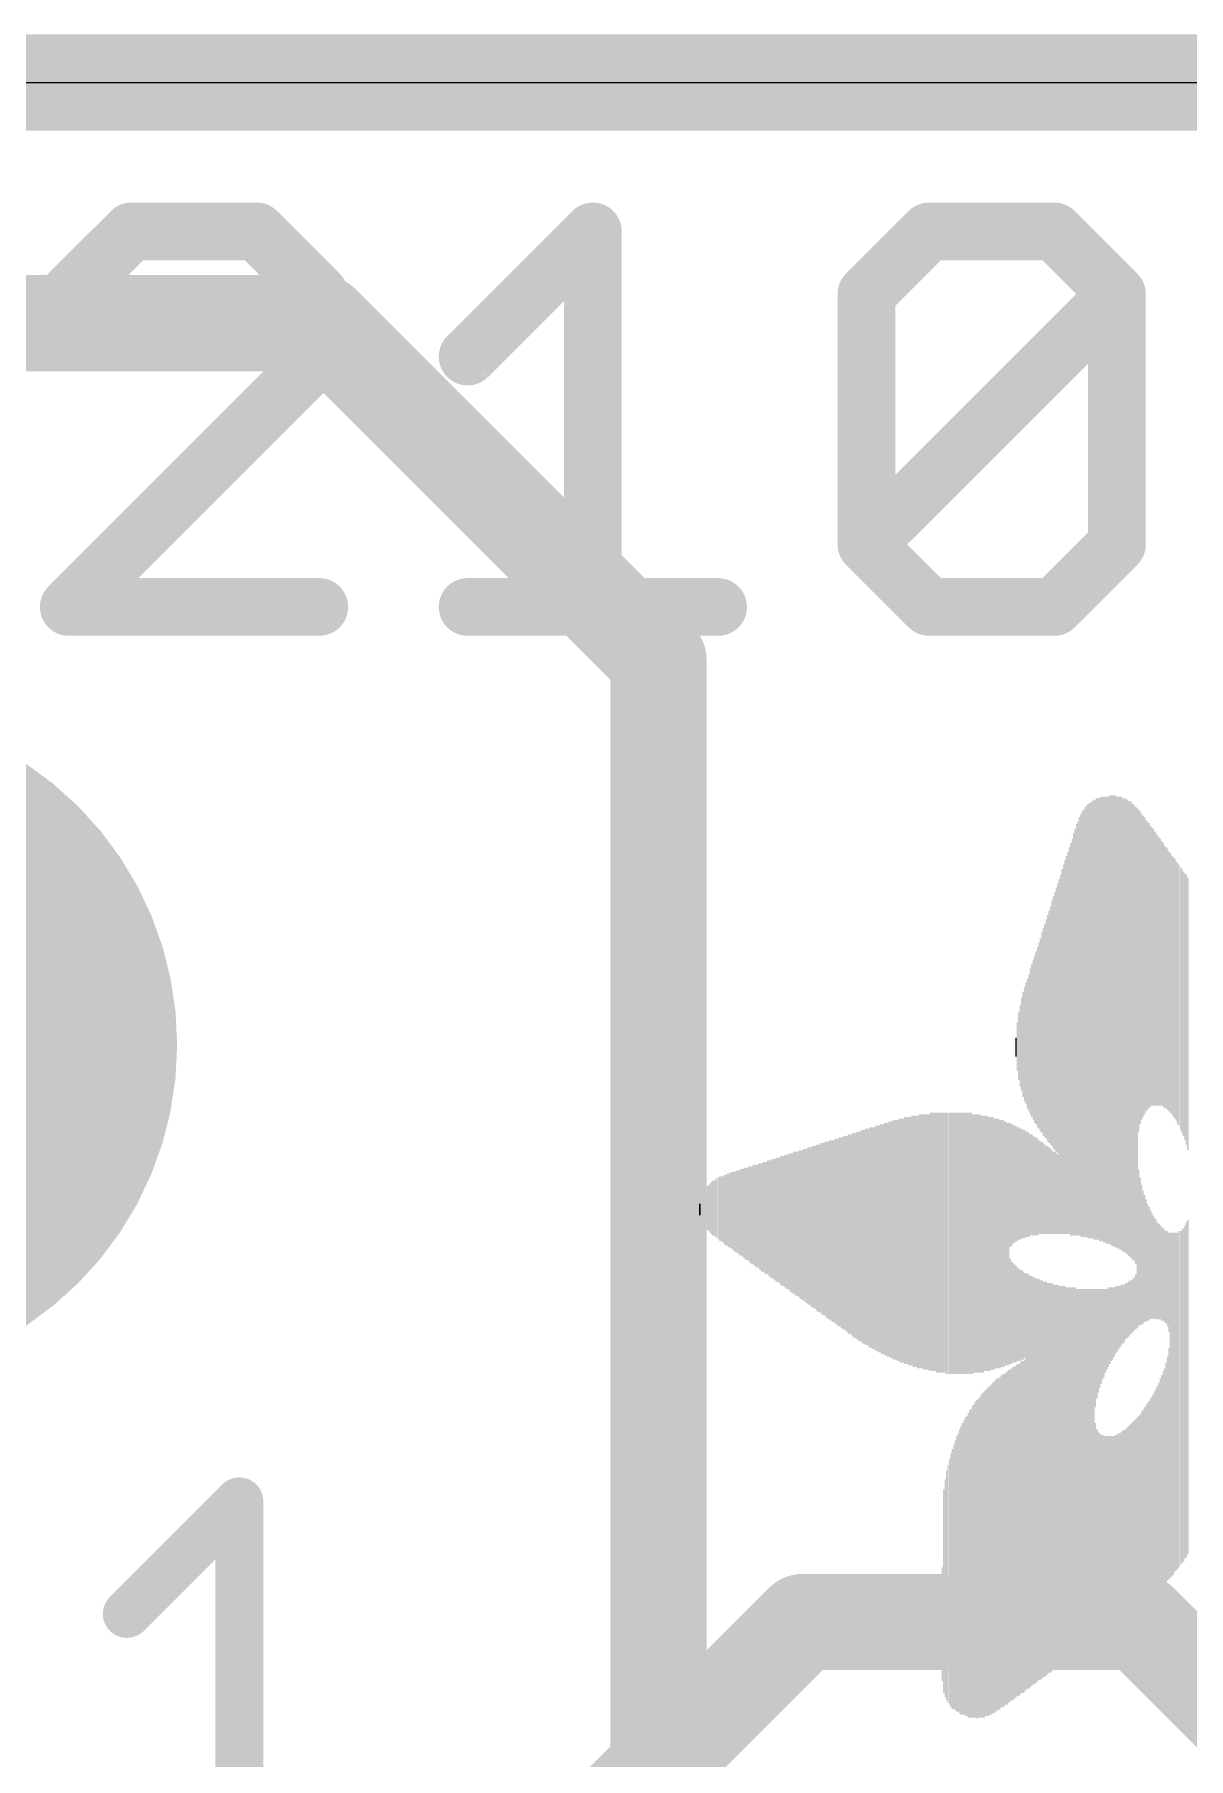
# Model space of a CAD drawing. Extents: x -0.1 to 28.1, y -0.1 to 20.4.
# Drawn here: x 18.293 to 21.338, y 15.896 to 20.447 of the extents above; entities that cross this region are included whole.
import ezdxf

# ---------------------------------------------------------------- set-up
doc = ezdxf.new("R2010")
doc.units = 0
for name, color, linetype in [('1', 12, 'CONTINUOUS'), ('16', 132, 'CONTINUOUS'), ('17', 110, 'CONTINUOUS'), ('20', 53, 'CONTINUOUS'), ('21', 40, 'CONTINUOUS'), ('29', 253, 'CONTINUOUS')]:
    doc.layers.add(name, color=color, linetype=linetype)

# ---------------------------------------------------------------- blocks, each defined once
blk = doc.blocks.new('ROUNDP')
at = {"const_width": 0.5}
blk.add_lwpolyline([(0, -0.25, 1), (0, 0.25, 1), (0, -0.25)], format="xyb", dxfattribs=at)
blk = doc.blocks.new('RECT')
blk.add_solid([(-0.5, -0.5), (0.5, -0.5), (-0.5, 0.5), (0.5, 0.5)])

msp = doc.modelspace()

# ---------------------------------------------------------------- linework, layer by layer
at = {"layer": '1', "const_width": 0.254}
for points in [[(2.54, 20.32), (25.4, 20.32)], [(19.685, 15.621), (20.32, 16.256)], [(20.32, 16.256), (21.209, 16.256)], [(21.209, 16.256), (22.987, 14.478)]]:
    msp.add_lwpolyline(points, dxfattribs=at)
at = {"layer": '1', "const_width": 0.127}
for points in [[(20.32, 16.3195, 1), (20.32, 16.1925)], [(20.3649, 16.2111, 1), (20.2751, 16.3009)], [(21.2539, 16.3009, 1), (21.1641, 16.2111)], [(21.209, 16.1925, 1), (21.209, 16.3195)]]:
    msp.add_lwpolyline(points, format="xyb", dxfattribs=at)
at = {"layer": '16', "const_width": 0.254}
for points in [[(2.54, 20.32), (25.4, 20.32)], [(8.509, 19.685), (19.05, 19.685)], [(19.05, 19.685), (19.939, 18.796)], [(19.939, 18.796), (19.939, 12.446)]]:
    msp.add_lwpolyline(points, dxfattribs=at)
at = {"layer": '16', "const_width": 0.127}
for points in [[(19.0949, 19.7299, 1), (19.0051, 19.6401)], [(19.05, 19.6215, 1), (19.05, 19.7485)], [(20.0025, 18.796, 1), (19.8755, 18.796)], [(19.8941, 18.7511, 1), (19.9839, 18.8409)]]:
    msp.add_lwpolyline(points, format="xyb", dxfattribs=at)
at = {"layer": '20'}
msp.add_line((2.54, 20.32), (25.4, 20.32), dxfattribs=at)
at = {"layer": '21'}
for points, const_width in [([(18.5483, 19.9271), (18.383, 19.7619)], 0.1524), ([(18.8788, 19.9271), (18.5483, 19.9271)], 0.1524), ([(19.044, 19.7619), (18.8788, 19.9271)], 0.1524), ([(19.4355, 19.5967), (19.766, 19.9271)], 0.1524), ([(19.766, 19.9271), (19.766, 18.9357)], 0.1524), ([(20.488, 19.7619), (20.6532, 19.9271)], 0.1524), ([(20.6532, 19.9271), (20.9837, 19.9271)], 0.1524), ([(20.9837, 19.9271), (21.1489, 19.7619)], 0.1524), ([(19.044, 19.5967), (19.044, 19.7619)], 0.1524), ([(20.488, 19.1009), (20.488, 19.7619)], 0.1524), ([(20.488, 19.1009), (21.1489, 19.7619)], 0.1524), ([(21.1489, 19.7619), (21.1489, 19.1009)], 0.1524), ([(18.383, 18.9357), (19.044, 19.5967)], 0.1524), ([(20.6532, 18.9357), (20.488, 19.1009)], 0.1524), ([(21.1489, 19.1009), (20.9837, 18.9357)], 0.1524), ([(19.044, 18.9357), (18.383, 18.9357)], 0.1524), ([(19.4355, 18.9357), (20.0965, 18.9357)], 0.1524), ([(20.9837, 18.9357), (20.6532, 18.9357)], 0.1524), ([(18.5363, 16.2777), (18.8329, 16.5743)], 0.127), ([(18.8329, 16.5743), (18.8329, 15.6845)], 0.127)]:
    msp.add_lwpolyline(points, dxfattribs=dict(at, const_width=const_width))
for points, const_width in [([(18.5483, 19.9652, 1), (18.5483, 19.889)], 0.0762), ([(18.5752, 19.9002, 1), (18.5213, 19.9541)], 0.0762), ([(18.9057, 19.9541, 1), (18.8518, 19.9002)], 0.0762), ([(18.8788, 19.889, 1), (18.8788, 19.9652)], 0.0762), ([(19.8041, 19.9271, 1), (19.7279, 19.9271)], 0.0762), ([(19.7929, 19.9002, 1), (19.739, 19.9541)], 0.0762), ([(20.6532, 19.9652, 1), (20.6532, 19.889)], 0.0762), ([(20.6801, 19.9002, 1), (20.6263, 19.9541)], 0.0762), ([(21.0106, 19.9541, 1), (20.9567, 19.9002)], 0.0762), ([(20.9837, 19.889, 1), (20.9837, 19.9652)], 0.0762), ([(18.3561, 19.7888, 1), (18.41, 19.735)], 0.0762), ([(19.0821, 19.7619, 1), (19.0059, 19.7619)], 0.0762), ([(19.0171, 19.735, 1), (19.0709, 19.7888)], 0.0762), ([(20.5261, 19.7619, 1), (20.4499, 19.7619)], 0.0762), ([(20.461, 19.7888, 1), (20.5149, 19.735)], 0.0762), ([(21.187, 19.7619, 1), (21.1108, 19.7619)], 0.0762), ([(21.1759, 19.735, 1), (21.122, 19.7888)], 0.0762), ([(21.122, 19.735, 1), (21.1759, 19.7888)], 0.0762), ([(19.0709, 19.5697, 1), (19.0171, 19.6236)], 0.0762), ([(19.4086, 19.6236, 1), (19.4624, 19.5697)], 0.0762), ([(19.0059, 19.5967, 1), (19.0821, 19.5967)], 0.0762), ([(20.5149, 19.1279, 1), (20.461, 19.074)], 0.0762), ([(20.461, 19.1279, 1), (20.5149, 19.074)], 0.0762), ([(21.1759, 19.074, 1), (21.122, 19.1279)], 0.0762), ([(20.4499, 19.1009, 1), (20.5261, 19.1009)], 0.0762), ([(21.1108, 19.1009, 1), (21.187, 19.1009)], 0.0762), ([(18.383, 18.9738, 1), (18.383, 18.8976)], 0.0762), ([(18.3561, 18.9626, 1), (18.41, 18.9088)], 0.0762), ([(19.044, 18.8976, 1), (19.044, 18.9738)], 0.0762), ([(19.4355, 18.9738, 1), (19.4355, 18.8976)], 0.0762), ([(20.0965, 18.8976, 1), (20.0965, 18.9738)], 0.0762), ([(20.6532, 18.9738, 1), (20.6532, 18.8976)], 0.0762), ([(20.6263, 18.9088, 1), (20.6801, 18.9626)], 0.0762), ([(20.9567, 18.9626, 1), (21.0106, 18.9088)], 0.0762), ([(20.9837, 18.8976, 1), (20.9837, 18.9738)], 0.0762), ([(19.7279, 18.9357, 1), (19.8041, 18.9357)], 0.0762), ([(18.8647, 16.5743, 1), (18.8012, 16.5743)], 0.0635), ([(18.8554, 16.5518, 1), (18.8105, 16.5967)], 0.0635), ([(18.5139, 16.3001, 1), (18.5588, 16.2552)], 0.0635)]:
    msp.add_lwpolyline(points, format="xyb", dxfattribs=dict(at, const_width=const_width))

# ---------------------------------------------------------------- block references
at = {"layer": '17', "xscale": 1.6764, "yscale": 1.6764, "rotation": 270}
msp.add_blockref('ROUNDP', (17.78, 17.78), dxfattribs=at)
msp.add_blockref('ROUNDP', (17.78, 17.78), dxfattribs=at)
at = {"layer": '21', "rotation": 90}
for p, xscale, yscale in [((21.1074, 17.848), 1.1735, 0.0038), ((21.1112, 17.848), 1.1735, 0.0038), ((21.115, 17.8461), 1.1773, 0.0038), ((21.1188, 17.8461), 1.1773, 0.0038), ((21.1226, 17.8442), 1.1811, 0.0038), ((21.1265, 17.8442), 1.1811, 0.0039), ((21.1303, 17.8461), 1.1849, 0.0038), ((21.1341, 17.8442), 1.1887, 0.0038), ((21.1379, 17.8442), 1.1887, 0.0038), ((21.1417, 17.8422), 1.1925, 0.0038), ((21.1455, 17.8422), 1.1925, 0.0038), ((21.1493, 17.8385), 1.1925, 0.0038), ((21.1531, 17.8385), 1.1925, 0.0038), ((21.1569, 17.8365), 1.1964, 0.0038), ((21.1607, 17.8365), 1.1964, 0.0038), ((21.0541, 17.8308), 1.1164, 0.0038), ((21.0579, 17.8346), 1.124, 0.0038), ((21.0617, 17.8365), 1.1278, 0.0038), ((21.0655, 17.8403), 1.1354, 0.0038), ((21.0693, 17.8422), 1.1392, 0.0038), ((21.0731, 17.8422), 1.1468, 0.0038), ((21.0769, 17.8441), 1.1506, 0.0038), ((21.0807, 17.8441), 1.1506, 0.0038), ((21.0845, 17.8461), 1.1545, 0.0038), ((21.0884, 17.8461), 1.1621, 0.0039), ((21.0922, 17.8461), 1.1621, 0.0038), ((21.096, 17.848), 1.1659, 0.0038), ((21.0998, 17.848), 1.1659, 0.0038), ((21.1036, 17.8461), 1.1697, 0.0038), ((21.1646, 17.8327), 1.1964, 0.0039), ((21.1684, 17.8308), 1.2002, 0.0038), ((21.1722, 17.8308), 1.2002, 0.0038), ((21.176, 17.827), 1.2002, 0.0038), ((21.1798, 17.8232), 1.2002, 0.0038), ((21.1836, 17.8213), 1.204, 0.0038), ((21.1874, 17.8175), 1.2039, 0.0038), ((21.1912, 17.8136), 1.2039, 0.0038), ((21.195, 17.8099), 1.2039, 0.0038), ((21.1988, 17.8041), 1.2078, 0.0038), ((21.2027, 17.7184), 1.3716, 0.0039), ((21.2065, 17.9756), 0.8496, 0.0038), ((21.2103, 17.9832), 0.8268, 0.0038), ((21.2141, 17.9851), 0.8078, 0.0038), ((21.0388, 17.8136), 1.0745, 0.0038), ((21.0426, 17.8194), 1.0859, 0.0038), ((21.0464, 17.8232), 1.0935, 0.0038), ((21.0503, 17.8288), 1.1049, 0.0039), ((21.2179, 17.987), 0.7963, 0.0038), ((21.2217, 17.9889), 0.7848, 0.0038), ((21.2255, 17.9889), 0.7696, 0.0038), ((21.2293, 17.9889), 0.762, 0.0038), ((21.2331, 17.9889), 0.7544, 0.0038), ((21.2369, 17.987), 0.743, 0.0038), ((21.2408, 17.987), 0.7354, 0.0039), ((21.2446, 17.9851), 0.7316, 0.0038), ((21.2484, 17.9812), 0.7239, 0.0038), ((21.0236, 17.7908), 1.021, 0.0038), ((21.0274, 17.7946), 1.0364, 0.0038), ((21.0312, 17.8003), 1.0478, 0.0038), ((21.035, 17.8079), 1.063, 0.0038), ((21.2522, 17.9794), 0.7201, 0.0038), ((21.256, 17.9756), 0.7125, 0.0038), ((21.2598, 17.9736), 0.7087, 0.0038), ((21.2636, 17.9718), 0.7049, 0.0038), ((21.2674, 17.968), 0.6973, 0.0038), ((21.2712, 17.9642), 0.6973, 0.0038), ((21.275, 17.9584), 0.6934, 0.0038), ((21.2789, 17.9565), 0.6896, 0.0039), ((21.2827, 17.9527), 0.6896, 0.0038), ((21.0083, 17.768), 0.9753, 0.0038), ((21.0122, 17.7736), 0.9867, 0.0039), ((21.016, 17.7794), 0.9982, 0.0038), ((21.0198, 17.7851), 1.0096, 0.0038), ((21.2865, 17.947), 0.6858, 0.0038), ((21.2903, 17.9432), 0.6858, 0.0038), ((21.2941, 17.9375), 0.682, 0.0038), ((21.2979, 17.9318), 0.6858, 0.0038), ((21.3017, 17.928), 0.6858, 0.0038), ((21.3055, 17.9203), 0.6858, 0.0038), ((21.3093, 17.9146), 0.6896, 0.0038), ((21.3131, 17.9108), 0.6896, 0.0038), ((20.9931, 17.8498), 0.7125, 0.0038), ((20.9969, 17.7489), 0.9372, 0.0038), ((21.0007, 17.7546), 0.9486, 0.0038), ((21.0045, 17.7623), 0.9639, 0.0038), ((21.317, 17.9013), 0.6934, 0.0039), ((21.3208, 17.8956), 0.6972, 0.0038), ((21.3246, 17.888), 0.6973, 0.0038), ((21.3284, 17.8803), 0.7049, 0.0038), ((21.3322, 17.8727), 0.7124, 0.0038), ((21.336, 17.8613), 0.7201, 0.0038), ((20.9779, 17.8366), 0.6477, 0.0038), ((20.9817, 17.8384), 0.6668, 0.0038), ((20.9855, 17.8422), 0.682, 0.0038), ((20.9893, 17.8461), 0.6973, 0.0038), ((20.9664, 17.8232), 0.5982, 0.0038), ((20.9702, 17.827), 0.6134, 0.0038), ((20.9741, 17.8308), 0.6286, 0.0039), ((20.9512, 17.8117), 0.5295, 0.0038), ((20.955, 17.8136), 0.5487, 0.0038), ((20.9588, 17.8175), 0.5639, 0.0038), ((20.9626, 17.8212), 0.5791, 0.0038), ((20.936, 17.7984), 0.4572, 0.0039), ((20.9398, 17.8003), 0.4762, 0.0038), ((20.9436, 17.8041), 0.4915, 0.0038), ((20.9474, 17.8061), 0.5105, 0.0038), ((20.9207, 17.7889), 0.3848, 0.0038), ((20.9245, 17.7908), 0.4038, 0.0038), ((20.9283, 17.7927), 0.423, 0.0038), ((20.9321, 17.7946), 0.442, 0.0038), ((20.9093, 17.7832), 0.32, 0.0038), ((20.9131, 17.7831), 0.3429, 0.0038), ((20.9169, 17.7851), 0.362, 0.0038), ((20.8979, 17.7813), 0.2477, 0.0039), ((20.9017, 17.7813), 0.2781, 0.0038), ((20.9055, 17.7813), 0.301, 0.0038), ((20.8902, 17.7775), 0.1791, 0.0038), ((20.894, 17.7775), 0.2171, 0.0038), ((20.8826, 17.7736), 0.0495, 0.0038), ((20.8864, 17.7756), 0.1295, 0.0038), ((20.5245, 17.2688), 0.602, 0.0038), ((20.5283, 17.2669), 0.6058, 0.0038), ((20.5321, 17.2669), 0.6058, 0.0038), ((20.5359, 17.2669), 0.6134, 0.0038), ((20.5397, 17.2669), 0.6134, 0.0038), ((20.5435, 17.265), 0.6172, 0.0038), ((20.5473, 17.2669), 0.621, 0.0038), ((20.5511, 17.265), 0.6248, 0.0038), ((20.555, 17.265), 0.6248, 0.0039), ((20.5588, 17.265), 0.6324, 0.0038), ((20.5626, 17.265), 0.6324, 0.0038), ((20.5664, 17.265), 0.6324, 0.0038), ((20.5702, 17.2631), 0.6362, 0.0038), ((20.574, 17.2651), 0.6401, 0.0038), ((20.5778, 17.2631), 0.6439, 0.0038), ((20.5816, 17.2631), 0.6439, 0.0038), ((20.5854, 17.2631), 0.6439, 0.0038), ((20.5892, 17.2631), 0.6515, 0.0038), ((20.5931, 17.2631), 0.6515, 0.0039), ((20.5969, 17.2631), 0.6515, 0.0038), ((20.6007, 17.2612), 0.6554, 0.0038), ((20.6045, 17.2612), 0.6554, 0.0038), ((20.6083, 17.2631), 0.6592, 0.0038), ((20.6121, 17.2612), 0.663, 0.0038), ((20.6159, 17.2612), 0.663, 0.0038), ((20.6197, 17.2612), 0.663, 0.0038), ((20.6235, 17.2593), 0.6668, 0.0038), ((20.6273, 17.2612), 0.6706, 0.0038), ((20.6312, 17.2612), 0.6706, 0.0039), ((20.635, 17.2612), 0.6706, 0.0038), ((20.6388, 17.2593), 0.6744, 0.0038), ((20.6426, 17.2593), 0.6744, 0.0038), ((20.6464, 17.2593), 0.6744, 0.0038), ((20.6502, 17.2593), 0.6744, 0.0038), ((20.654, 17.2574), 0.6782, 0.0038), ((20.6578, 17.2593), 0.682, 0.0038), ((20.6616, 17.2593), 0.682, 0.0038), ((20.6654, 17.2593), 0.682, 0.0038), ((20.6693, 17.2593), 0.682, 0.0039), ((20.6731, 17.2574), 0.6858, 0.0038), ((20.6769, 17.2574), 0.6858, 0.0038), ((20.6807, 17.2574), 0.6858, 0.0038), ((20.6845, 17.2574), 0.6858, 0.0038), ((20.6883, 17.2574), 0.6858, 0.0038), ((20.6921, 17.2574), 0.6858, 0.0038), ((20.6959, 17.2574), 0.6858, 0.0038), ((20.6997, 17.2555), 0.6896, 0.0038), ((20.7035, 17.2555), 0.6896, 0.0038), ((20.7074, 17.2555), 0.6896, 0.0039), ((20.7112, 17.2555), 0.6896, 0.0038), ((20.715, 17.2555), 0.6896, 0.0038), ((20.7188, 17.2555), 0.6896, 0.0038), ((20.7226, 17.2555), 0.6896, 0.0038), ((20.7264, 17.2555), 0.6896, 0.0038), ((20.7302, 17.2555), 0.6896, 0.0038), ((20.734, 17.2555), 0.6896, 0.0038), ((20.7378, 17.2555), 0.6896, 0.0038), ((20.7416, 17.2555), 0.6896, 0.0038), ((20.7455, 17.2555), 0.6896, 0.0039), ((20.7493, 17.2555), 0.6896, 0.0038), ((20.7531, 17.2555), 0.6896, 0.0038), ((20.7569, 17.2555), 0.6896, 0.0038), ((20.7607, 17.2555), 0.6896, 0.0038), ((20.7645, 17.2555), 0.6896, 0.0038), ((20.7683, 17.2536), 0.6858, 0.0038), ((20.7721, 17.2555), 0.682, 0.0038), ((20.7759, 17.2555), 0.682, 0.0038), ((20.7797, 17.2555), 0.682, 0.0038), ((20.7836, 17.2555), 0.682, 0.0039), ((20.7874, 17.2555), 0.682, 0.0038), ((20.7912, 17.2536), 0.6782, 0.0038), ((20.795, 17.2536), 0.6782, 0.0038), ((20.7988, 17.2555), 0.6744, 0.0038), ((20.8026, 17.2555), 0.6744, 0.0038), ((20.8064, 17.2555), 0.6744, 0.0038), ((20.8102, 17.2536), 0.6706, 0.0038), ((20.814, 17.2536), 0.6706, 0.0038), ((20.8178, 17.2555), 0.6668, 0.0038), ((20.8217, 17.2555), 0.6668, 0.0039), ((20.8255, 17.2536), 0.663, 0.0038), ((20.8293, 17.2555), 0.6592, 0.0038), ((20.8331, 17.2555), 0.6592, 0.0038), ((20.8369, 17.2555), 0.6592, 0.0038), ((20.8407, 17.2536), 0.6553, 0.0038), ((20.8445, 17.2554), 0.6515, 0.0038), ((20.8483, 17.2554), 0.6515, 0.0038), ((20.8521, 17.2536), 0.6477, 0.0038), ((20.8559, 17.2554), 0.6439, 0.0038), ((20.8598, 17.2536), 0.6401, 0.0039), ((20.8636, 17.2536), 0.6401, 0.0038), ((20.8674, 17.4098), 0.3276, 0.0038), ((20.8712, 17.4098), 0.32, 0.0038), ((20.875, 17.4117), 0.3162, 0.0038), ((20.3797, 17.2936), 0.461, 0.0038), ((20.3835, 17.2917), 0.4648, 0.0038), ((20.3873, 17.2898), 0.4686, 0.0038), ((20.3911, 17.2917), 0.4724, 0.0038), ((20.3949, 17.2898), 0.4762, 0.0038), ((20.3987, 17.2879), 0.4801, 0.0038), ((20.4026, 17.2879), 0.4801, 0.0039), ((20.4064, 17.2879), 0.4877, 0.0038), ((20.4102, 17.2859), 0.4915, 0.0038), ((20.414, 17.2841), 0.4953, 0.0038), ((20.4178, 17.2859), 0.4991, 0.0038), ((20.4216, 17.2841), 0.5029, 0.0038), ((20.4254, 17.2822), 0.5067, 0.0038), ((20.4292, 17.2841), 0.5105, 0.0038), ((20.433, 17.2822), 0.5143, 0.0038), ((20.4368, 17.2803), 0.5181, 0.0038), ((20.4407, 17.2803), 0.5257, 0.0039), ((20.4445, 17.2803), 0.5257, 0.0038), ((20.4483, 17.2783), 0.5295, 0.0038), ((20.4521, 17.2783), 0.5373, 0.0038), ((20.4559, 17.2765), 0.5411, 0.0038), ((20.4597, 17.2765), 0.5411, 0.0038), ((20.4635, 17.2765), 0.5487, 0.0038), ((20.4673, 17.2746), 0.5525, 0.0038), ((20.4711, 17.2746), 0.5525, 0.0038), ((20.4749, 17.2746), 0.5601, 0.0038), ((20.4788, 17.2727), 0.5639, 0.0039), ((20.4826, 17.2727), 0.5639, 0.0038), ((20.4864, 17.2727), 0.5715, 0.0038), ((20.4902, 17.2727), 0.5715, 0.0038), ((20.494, 17.2707), 0.5753, 0.0038), ((20.4978, 17.2707), 0.5829, 0.0038), ((20.5016, 17.2707), 0.5829, 0.0038), ((20.5054, 17.2689), 0.5867, 0.0038), ((20.5092, 17.2689), 0.5867, 0.0038), ((20.513, 17.2688), 0.5944, 0.0038), ((20.5169, 17.2688), 0.5944, 0.0039), ((20.5207, 17.2669), 0.5982, 0.0038), ((20.8788, 17.4117), 0.3086, 0.0038), ((20.8826, 17.4136), 0.3048, 0.0038), ((20.8864, 17.4117), 0.301, 0.0038), ((20.8902, 17.4136), 0.2972, 0.0038), ((20.894, 17.4117), 0.2934, 0.0038), ((20.8979, 17.4136), 0.2896, 0.0039), ((20.9017, 17.4117), 0.2858, 0.0038), ((20.9055, 17.4117), 0.2858, 0.0038), ((20.9093, 17.4117), 0.2782, 0.0038), ((20.9131, 17.4117), 0.2782, 0.0038), ((20.9169, 17.4098), 0.2744, 0.0038), ((20.9207, 17.4098), 0.2667, 0.0038), ((20.9245, 17.4098), 0.2667, 0.0038), ((20.9283, 17.4078), 0.2629, 0.0038), ((20.9321, 17.406), 0.2591, 0.0038), ((20.936, 17.406), 0.2591, 0.0039), ((20.9398, 17.4041), 0.2553, 0.0038), ((20.9436, 17.4041), 0.2476, 0.0038), ((20.9474, 17.4022), 0.2438, 0.0038), ((20.9512, 17.4022), 0.2438, 0.0038), ((20.2387, 17.3203), 0.3163, 0.0038), ((20.2425, 17.3203), 0.3163, 0.0038), ((20.2463, 17.3184), 0.3201, 0.0038), ((20.2502, 17.3184), 0.3277, 0.0039), ((20.254, 17.3184), 0.3277, 0.0038), ((20.2578, 17.3164), 0.3315, 0.0038), ((20.2616, 17.3164), 0.3391, 0.0038), ((20.2654, 17.3146), 0.3429, 0.0038), ((20.2692, 17.3146), 0.3429, 0.0038), ((20.273, 17.3146), 0.3505, 0.0038), ((20.2768, 17.3127), 0.3543, 0.0038), ((20.2806, 17.3127), 0.3543, 0.0038), ((20.2844, 17.3127), 0.3619, 0.0038), ((20.2883, 17.3108), 0.3657, 0.0039), ((20.2921, 17.3088), 0.3696, 0.0038), ((20.2959, 17.3107), 0.3734, 0.0038), ((20.2997, 17.3088), 0.3772, 0.0038), ((20.3035, 17.3069), 0.381, 0.0038), ((20.3073, 17.3069), 0.381, 0.0038), ((20.3111, 17.3069), 0.3886, 0.0038), ((20.3149, 17.305), 0.3924, 0.0038), ((20.3187, 17.3031), 0.3962, 0.0038), ((20.3225, 17.305), 0.4, 0.0038), ((20.3264, 17.3031), 0.4038, 0.0039), ((20.3302, 17.3012), 0.4076, 0.0038), ((20.334, 17.3012), 0.4153, 0.0038), ((20.3378, 17.3012), 0.4153, 0.0038), ((20.3416, 17.2994), 0.4191, 0.0038), ((20.3454, 17.2993), 0.4268, 0.0038), ((20.3492, 17.2993), 0.4268, 0.0038), ((20.353, 17.2974), 0.4306, 0.0038), ((20.3568, 17.2974), 0.4382, 0.0038), ((20.3606, 17.2955), 0.442, 0.0038), ((20.3645, 17.2955), 0.442, 0.0039), ((20.3683, 17.2955), 0.4496, 0.0038), ((20.3721, 17.2936), 0.4534, 0.0038), ((20.3759, 17.2936), 0.4534, 0.0038), ((20.955, 17.4003), 0.24, 0.0038), ((20.9588, 17.3984), 0.2362, 0.0038), ((20.9626, 17.3965), 0.2324, 0.0038), ((20.9664, 17.3965), 0.2324, 0.0038), ((20.9702, 17.3946), 0.2286, 0.0038), ((20.9741, 17.3926), 0.2247, 0.0039), ((20.9779, 17.3908), 0.2209, 0.0038), ((20.9817, 17.3889), 0.2171, 0.0038), ((20.9855, 17.3889), 0.2171, 0.0038), ((20.9893, 17.387), 0.2133, 0.0038), ((20.9931, 17.385), 0.2095, 0.0038), ((20.1016, 17.3469), 0.1715, 0.0038), ((20.1054, 17.3469), 0.1715, 0.0038), ((20.1092, 17.3451), 0.1753, 0.0038), ((20.113, 17.3451), 0.1829, 0.0038), ((20.1168, 17.3432), 0.1867, 0.0038), ((20.1206, 17.3451), 0.1905, 0.0038), ((20.1244, 17.3432), 0.1943, 0.0038), ((20.1282, 17.3413), 0.1981, 0.0038), ((20.132, 17.3432), 0.2019, 0.0038), ((20.1359, 17.3412), 0.2058, 0.0039), ((20.1397, 17.3393), 0.2096, 0.0038), ((20.1435, 17.3393), 0.2172, 0.0038), ((20.1473, 17.3393), 0.2172, 0.0038), ((20.1511, 17.3374), 0.221, 0.0038), ((20.1549, 17.3374), 0.2286, 0.0038), ((20.1587, 17.3374), 0.2286, 0.0038), ((20.1625, 17.3355), 0.2324, 0.0038), ((20.1663, 17.3355), 0.24, 0.0038), ((20.1701, 17.3336), 0.2438, 0.0038), ((20.174, 17.3336), 0.2438, 0.0039), ((20.1778, 17.3336), 0.2514, 0.0038), ((20.1816, 17.3317), 0.2552, 0.0038), ((20.1854, 17.3298), 0.2591, 0.0038), ((20.1892, 17.3316), 0.2629, 0.0038), ((20.193, 17.3298), 0.2667, 0.0038), ((20.1968, 17.3279), 0.2705, 0.0038), ((20.2006, 17.3279), 0.2705, 0.0038), ((20.2044, 17.3279), 0.2781, 0.0038), ((20.2082, 17.326), 0.2819, 0.0038), ((20.2121, 17.324), 0.2857, 0.0039), ((20.2159, 17.326), 0.2896, 0.0038), ((20.2197, 17.3241), 0.2934, 0.0038), ((20.2235, 17.3222), 0.2972, 0.0038), ((20.2273, 17.3241), 0.301, 0.0038), ((20.2311, 17.3222), 0.3048, 0.0038), ((20.2349, 17.3203), 0.3086, 0.0038), ((21.2065, 17.2441), 0.4153, 0.0038), ((20.0558, 17.3488), 0.0762, 0.0038), ((20.0597, 17.3489), 0.0915, 0.0039), ((20.0635, 17.3508), 0.1029, 0.0038), ((20.0673, 17.3489), 0.1143, 0.0038), ((20.0711, 17.3489), 0.1219, 0.0038), ((20.0749, 17.3489), 0.1295, 0.0038), ((20.0787, 17.3489), 0.1371, 0.0038), ((20.0825, 17.3488), 0.1448, 0.0038), ((20.0863, 17.3488), 0.1448, 0.0038), ((20.0901, 17.3488), 0.1524, 0.0038), ((20.0939, 17.3488), 0.16, 0.0038), ((20.0978, 17.3469), 0.1638, 0.0039), ((21.2103, 17.2345), 0.3886, 0.0038), ((21.2141, 17.225), 0.3696, 0.0038), ((21.2179, 17.2193), 0.3506, 0.0038), ((20.0482, 17.3451), 0.0305, 0.0038), ((20.052, 17.3489), 0.0609, 0.0038), ((21.2217, 17.2155), 0.3353, 0.0038), ((21.2255, 17.2097), 0.3239, 0.0038), ((21.2293, 17.206), 0.3086, 0.0038), ((21.2331, 17.2021), 0.3009, 0.0038), ((21.2369, 17.2003), 0.2895, 0.0038), ((21.2408, 17.1965), 0.2819, 0.0039), ((21.2446, 17.1927), 0.2743, 0.0038), ((21.2484, 17.1889), 0.2667, 0.0038), ((21.2522, 17.1869), 0.2629, 0.0038), ((21.256, 17.1831), 0.2552, 0.0038), ((21.2598, 17.1812), 0.2514, 0.0038), ((21.2636, 17.1793), 0.2476, 0.0038), ((21.2674, 17.1755), 0.2476, 0.0038), ((21.2712, 17.1736), 0.2438, 0.0038), ((21.3246, 16.8555), 0.8801, 0.0038), ((21.3284, 16.8631), 0.8801, 0.0038), ((21.3322, 16.8688), 0.8839, 0.0038), ((21.336, 16.8764), 0.884, 0.0038), ((21.275, 17.1698), 0.2439, 0.0038), ((21.2789, 17.166), 0.2439, 0.0039), ((21.2827, 17.1622), 0.2515, 0.0038), ((21.2865, 17.1527), 0.2629, 0.0038), ((21.2903, 16.8288), 0.9106, 0.0038), ((21.2941, 16.8307), 0.9068, 0.0038), ((21.2979, 16.8326), 0.903, 0.0038), ((21.3017, 16.8364), 0.8954, 0.0038), ((21.3055, 16.8383), 0.8916, 0.0038), ((21.3093, 16.8402), 0.8878, 0.0038), ((21.3131, 16.844), 0.8878, 0.0038), ((21.317, 16.8479), 0.8801, 0.0039), ((21.3208, 16.8516), 0.8801, 0.0038), ((20.8674, 17.0765), 0.2781, 0.0038), ((20.8712, 17.0726), 0.2705, 0.0038), ((20.875, 17.0726), 0.2629, 0.0038), ((20.8788, 17.0707), 0.259, 0.0038), ((20.8826, 17.0688), 0.2552, 0.0038), ((20.8864, 17.0688), 0.2476, 0.0038), ((20.8902, 17.0669), 0.2438, 0.0038), ((20.894, 17.065), 0.24, 0.0038), ((20.8979, 17.0669), 0.2362, 0.0039), ((20.9017, 17.065), 0.2324, 0.0038), ((20.9055, 17.065), 0.2248, 0.0038), ((20.9093, 16.6269), 1.1011, 0.0038), ((20.9131, 16.6269), 1.0935, 0.0038), ((20.9169, 16.6269), 1.0935, 0.0038), ((20.9207, 16.6269), 1.0859, 0.0038), ((20.9245, 16.6288), 1.0821, 0.0038), ((20.9283, 16.6288), 1.0745, 0.0038), ((20.9321, 16.6288), 1.0745, 0.0038), ((20.936, 16.6287), 1.0668, 0.0039), ((20.9398, 16.6306), 1.0629, 0.0038), ((20.9436, 16.6326), 1.0591, 0.0038), ((21.1912, 17.0917), 0.1409, 0.0038), ((21.195, 17.0955), 0.141, 0.0038), ((21.1988, 17.1012), 0.1448, 0.0038), ((20.9474, 16.6306), 1.0553, 0.0038), ((20.9512, 16.6326), 1.0515, 0.0038), ((20.955, 16.6326), 1.0439, 0.0038), ((20.9588, 16.6326), 1.0439, 0.0038), ((20.9626, 16.6345), 1.0401, 0.0038), ((20.9664, 16.6345), 1.0325, 0.0038), ((20.9702, 16.6364), 1.0287, 0.0038), ((20.9741, 16.6364), 1.0287, 0.0039), ((20.9779, 16.6382), 1.0249, 0.0038), ((20.9817, 16.6382), 1.0173, 0.0038), ((20.9855, 16.6402), 1.0135, 0.0038), ((20.9893, 16.6402), 1.0135, 0.0038), ((20.9931, 16.6421), 1.0096, 0.0038), ((20.9969, 16.6421), 1.002, 0.0038), ((21.0007, 16.644), 0.9982, 0.0038), ((21.0045, 16.644), 0.9982, 0.0038), ((21.0083, 16.6459), 0.9944, 0.0038), ((21.0122, 16.6478), 0.9906, 0.0039), ((21.016, 16.6459), 0.9868, 0.0038), ((21.0198, 16.6478), 0.983, 0.0038), ((21.0236, 16.6497), 0.9792, 0.0038), ((21.0274, 16.6516), 0.9754, 0.0038), ((21.0312, 16.6516), 0.9754, 0.0038), ((21.035, 16.6535), 0.9716, 0.0038), ((21.0388, 16.6554), 0.9678, 0.0038), ((21.0426, 16.6555), 0.9601, 0.0038), ((21.0464, 16.6555), 0.9601, 0.0038), ((21.0503, 16.6574), 0.9563, 0.0039), ((21.0541, 16.6593), 0.9525, 0.0038), ((21.0579, 16.6611), 0.9487, 0.0038), ((21.0617, 16.6611), 0.9487, 0.0038), ((21.0655, 16.6631), 0.9449, 0.0038), ((21.0693, 16.665), 0.9411, 0.0038), ((21.0731, 16.6669), 0.9373, 0.0038), ((21.0769, 16.6669), 0.9373, 0.0038), ((21.0807, 16.6687), 0.9335, 0.0038), ((21.0845, 16.6707), 0.9297, 0.0038), ((21.0884, 16.6707), 0.9297, 0.0039), ((21.0922, 16.9793), 0.3124, 0.0038), ((21.096, 16.9907), 0.2896, 0.0038), ((21.0998, 16.9984), 0.2743, 0.0038), ((21.1036, 17.004), 0.2629, 0.0038), ((21.1074, 17.0098), 0.2515, 0.0038), ((21.1112, 17.0155), 0.2401, 0.0038), ((21.115, 17.0193), 0.2324, 0.0038), ((21.1188, 17.025), 0.221, 0.0038), ((21.1226, 17.0288), 0.2134, 0.0038), ((21.1265, 17.0345), 0.2096, 0.0039), ((21.1303, 17.0384), 0.2019, 0.0038), ((21.1341, 17.0421), 0.1943, 0.0038), ((21.1379, 17.0441), 0.1905, 0.0038), ((21.1417, 17.0479), 0.1829, 0.0038), ((21.1455, 17.0536), 0.1791, 0.0038), ((21.1493, 17.0555), 0.1753, 0.0038), ((21.1531, 17.0593), 0.1676, 0.0038), ((21.1569, 17.0612), 0.1638, 0.0038), ((21.1607, 17.0669), 0.16, 0.0038), ((21.1646, 17.0688), 0.1562, 0.0039), ((21.1684, 17.0707), 0.1524, 0.0038), ((21.1722, 17.0764), 0.1486, 0.0038), ((21.176, 17.0783), 0.1448, 0.0038), ((21.1798, 17.0821), 0.1448, 0.0038), ((21.1836, 17.086), 0.1447, 0.0038), ((21.1874, 17.0878), 0.1409, 0.0038), ((21.2865, 16.6745), 0.6096, 0.0038), ((20.8826, 16.4954), 0.8763, 0.0038), ((20.8864, 16.4992), 0.8763, 0.0038), ((20.8902, 16.4992), 0.8763, 0.0038), ((20.894, 16.5031), 0.8763, 0.0038), ((20.8979, 16.5069), 0.8763, 0.0039), ((20.9017, 16.5069), 0.8763, 0.0038), ((20.9055, 16.5107), 0.8763, 0.0038), ((21.2789, 16.6516), 0.5792, 0.0039), ((21.2827, 16.6611), 0.5905, 0.0038), ((20.8217, 16.4516), 0.8725, 0.0039), ((20.8255, 16.4535), 0.8763, 0.0038), ((20.8293, 16.4573), 0.8763, 0.0038), ((20.8331, 16.4611), 0.8763, 0.0038), ((20.8369, 16.4611), 0.8763, 0.0038), ((20.8407, 16.465), 0.8763, 0.0038), ((20.8445, 16.4688), 0.8763, 0.0038), ((20.8483, 16.4706), 0.8801, 0.0038), ((20.8521, 16.4726), 0.8763, 0.0038), ((20.8559, 16.4764), 0.8763, 0.0038), ((20.8598, 16.4782), 0.8801, 0.0039), ((20.8636, 16.4821), 0.8801, 0.0038), ((20.8674, 16.484), 0.8763, 0.0038), ((20.8712, 16.4878), 0.8763, 0.0038), ((20.875, 16.4897), 0.8801, 0.0038), ((20.8788, 16.4916), 0.8763, 0.0038), ((21.2598, 16.6135), 0.5486, 0.0038), ((21.2636, 16.6212), 0.5563, 0.0038), ((21.2674, 16.6269), 0.5601, 0.0038), ((21.2712, 16.6364), 0.5639, 0.0038), ((21.275, 16.6421), 0.5677, 0.0038), ((20.7797, 16.4211), 0.842, 0.0038), ((20.7836, 16.4249), 0.842, 0.0039), ((20.7874, 16.4268), 0.8458, 0.0038), ((20.7912, 16.4306), 0.8534, 0.0038), ((20.795, 16.4325), 0.8573, 0.0038), ((20.7988, 16.4345), 0.8611, 0.0038), ((20.8026, 16.4383), 0.8611, 0.0038), ((20.8064, 16.4401), 0.8649, 0.0038), ((20.8102, 16.4421), 0.8687, 0.0038), ((20.814, 16.4459), 0.8687, 0.0038), ((20.8178, 16.4477), 0.8725, 0.0038), ((21.2369, 16.583), 0.5258, 0.0038), ((21.2408, 16.5868), 0.5258, 0.0039), ((21.2446, 16.5925), 0.5295, 0.0038), ((21.2484, 16.5983), 0.5334, 0.0038), ((21.2522, 16.604), 0.5372, 0.0038), ((21.256, 16.6097), 0.541, 0.0038), ((20.7493, 16.402), 0.7887, 0.0038), ((20.7531, 16.404), 0.7925, 0.0038), ((20.7569, 16.4059), 0.8039, 0.0038), ((20.7607, 16.4096), 0.8115, 0.0038), ((20.7645, 16.4116), 0.8153, 0.0038), ((20.7683, 16.4154), 0.823, 0.0038), ((20.7721, 16.4173), 0.8268, 0.0038), ((20.7759, 16.4211), 0.8344, 0.0038), ((21.2027, 16.5431), 0.5067, 0.0039), ((21.2065, 16.5468), 0.5067, 0.0038), ((21.2103, 16.5507), 0.5067, 0.0038), ((21.2141, 16.5564), 0.5105, 0.0038), ((21.2179, 16.5602), 0.5105, 0.0038), ((21.2217, 16.564), 0.5182, 0.0038), ((21.2255, 16.5678), 0.5182, 0.0038), ((21.2293, 16.5735), 0.522, 0.0038), ((21.2331, 16.5773), 0.522, 0.0038), ((20.7302, 16.3868), 0.7354, 0.0038), ((20.734, 16.3906), 0.7506, 0.0038), ((20.7378, 16.3925), 0.762, 0.0038), ((20.7416, 16.3963), 0.7696, 0.0038), ((20.7455, 16.4002), 0.7773, 0.0039), ((21.0922, 16.4954), 0.5715, 0.0038), ((21.096, 16.4897), 0.5524, 0.0038), ((21.0998, 16.4878), 0.541, 0.0038), ((21.1036, 16.4859), 0.5372, 0.0038), ((21.1074, 16.4859), 0.5296, 0.0038), ((21.1112, 16.4878), 0.5258, 0.0038), ((21.1455, 16.4992), 0.503, 0.0038), ((21.1493, 16.5011), 0.4991, 0.0038), ((21.1531, 16.505), 0.4991, 0.0038), ((21.1569, 16.5069), 0.4953, 0.0038), ((21.1607, 16.5087), 0.4991, 0.0038), ((21.1646, 16.5126), 0.4991, 0.0039), ((21.1684, 16.5145), 0.4953, 0.0038), ((21.1722, 16.5183), 0.4953, 0.0038), ((21.176, 16.5202), 0.4991, 0.0038), ((21.1798, 16.5239), 0.4991, 0.0038), ((21.1836, 16.5278), 0.4991, 0.0038), ((21.1874, 16.5315), 0.4991, 0.0038), ((21.1912, 16.5335), 0.503, 0.0038), ((21.195, 16.5373), 0.503, 0.0038), ((21.1988, 16.5412), 0.5029, 0.0038), ((20.715, 16.3697), 0.6858, 0.0038), ((20.7188, 16.3754), 0.6972, 0.0038), ((20.7226, 16.3792), 0.7124, 0.0038), ((20.7264, 16.383), 0.7278, 0.0038), ((21.115, 16.4878), 0.5182, 0.0038), ((21.1188, 16.4878), 0.5182, 0.0038), ((21.1226, 16.4897), 0.5144, 0.0038), ((21.1265, 16.4916), 0.5106, 0.0039), ((21.1303, 16.4935), 0.5068, 0.0038), ((21.1341, 16.4935), 0.5068, 0.0038), ((21.1379, 16.4954), 0.503, 0.0038), ((21.1417, 16.4973), 0.4992, 0.0038), ((20.7035, 16.3563), 0.6287, 0.0038), ((20.7074, 16.362), 0.6477, 0.0039), ((20.7112, 16.3659), 0.6705, 0.0038), ((20.6959, 16.3449), 0.5754, 0.0038), ((20.6997, 16.3525), 0.6058, 0.0038), ((20.6921, 16.3373), 0.5372, 0.0038), ((20.6883, 16.2496), 0.3009, 0.0038)]:
    msp.add_blockref('RECT', p, dxfattribs=dict(at, xscale=xscale, yscale=yscale))
at = {"layer": '29', "xscale": 1.778, "yscale": 1.778, "rotation": 270}
msp.add_blockref('ROUNDP', (17.78, 17.78), dxfattribs=at)

doc.saveas('drawing.dxf')
